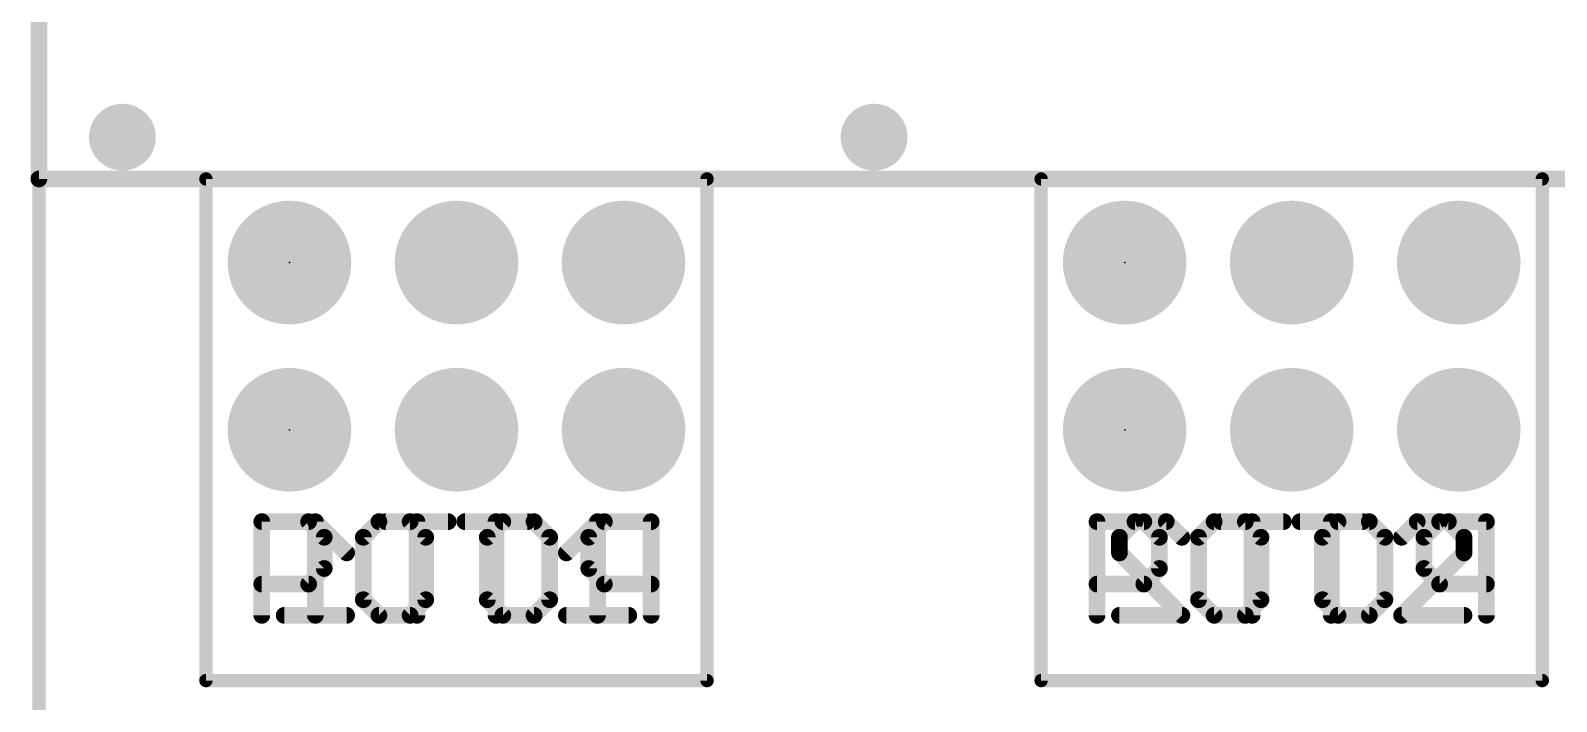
# Model space of a CAD drawing. Extents: x 0 to 108, y -11 to 121.
# Drawn here: x -0.13 to 23.08, y 77.15 to 87.35 of the extents above; entities that cross this region are included whole.
import ezdxf

# ---------------------------------------------------------------- set-up
doc = ezdxf.new("R2010")
doc.units = 0
for name, color, linetype in [('1', 12, 'CONTINUOUS'), ('17', 110, 'CONTINUOUS'), ('18', 110, 'CONTINUOUS'), ('20', 53, 'CONTINUOUS'), ('21', 41, 'CONTINUOUS'), ('22', 40, 'CONTINUOUS'), ('23', 53, 'CONTINUOUS'), ('51', 53, 'CONTINUOUS')]:
    doc.layers.add(name, color=color, linetype=linetype)

# ---------------------------------------------------------------- blocks, each defined once
blk = doc.blocks.new('RECT')
blk.add_solid([(-0.5, -0.5), (0.5, -0.5), (-0.5, 0.5), (0.5, 0.5)])
blk = doc.blocks.new('ROUNDP')
at = {"const_width": 0.5}
blk.add_lwpolyline([(0, -0.25, 1), (0, 0.25, 1), (0, -0.25)], format="xyb", dxfattribs=at)
blk = doc.blocks.new('ROUNDV')
at = {"const_width": 0.5}
blk.add_lwpolyline([(0, -0.25, 1), (0, 0.25, 1), (0, -0.25)], format="xyb", dxfattribs=at)

msp = doc.modelspace()

# ---------------------------------------------------------------- linework, layer by layer
at = {"layer": '1', "const_width": 0.254}
for points in [[(0, 102.344), (0, 85.09)], [(0, 85.09), (85.09, 85.09)]]:
    msp.add_lwpolyline(points, dxfattribs=at)
at = {"layer": '1', "const_width": 0.127}
for points in [[(0, 85.1535, 1), (0, 85.0265)], [(-0.0635, 85.09, 1), (0.0635, 85.09)]]:
    msp.add_lwpolyline(points, format="xyb", dxfattribs=at)
at = {"layer": '20', "const_width": 0.2032}
msp.add_lwpolyline([(0, 102.344), (0, 22.1161)], dxfattribs=at)
at = {"layer": '21'}
for points, const_width in [([(2.54, 85.09), (10.16, 85.09)], 0.2032), ([(2.54, 77.47), (2.54, 85.09)], 0.2032), ([(10.16, 85.09), (10.16, 77.47)], 0.2032), ([(15.24, 85.09), (22.86, 85.09)], 0.2032), ([(15.24, 77.47), (15.24, 85.09)], 0.2032), ([(22.86, 85.09), (22.86, 77.47)], 0.2032), ([(3.3898, 78.4606), (3.3898, 79.8842)], 0.254), ([(3.3898, 79.8842), (4.1016, 79.8842)], 0.254), ([(4.1016, 79.8842), (4.3389, 79.6469)], 0.254), ([(5.1707, 79.8842), (4.9334, 79.6469)], 0.254), ([(5.6452, 79.8842), (5.1707, 79.8842)], 0.254), ([(5.8825, 79.6469), (5.6452, 79.8842)], 0.254), ([(6.477, 79.8842), (7.4261, 79.8842)], 0.254), ([(6.9515, 78.4606), (6.9515, 79.8842)], 0.254), ([(8.0206, 79.4097), (8.4951, 79.8842)], 0.254), ([(8.4951, 79.8842), (8.4951, 78.4606)], 0.254), ([(16.0898, 78.4606), (16.0898, 79.8842)], 0.254), ([(16.0898, 79.8842), (16.8016, 79.8842)], 0.254), ([(16.8016, 79.8842), (17.0389, 79.6469)], 0.254), ([(17.8707, 79.8842), (17.6334, 79.6469)], 0.254), ([(18.3452, 79.8842), (17.8707, 79.8842)], 0.254), ([(18.5825, 79.6469), (18.3452, 79.8842)], 0.254), ([(19.177, 79.8842), (20.1261, 79.8842)], 0.254), ([(19.6515, 78.4606), (19.6515, 79.8842)], 0.254), ([(20.9579, 79.8842), (20.7206, 79.6469)], 0.254), ([(21.4324, 79.8842), (20.9579, 79.8842)], 0.254), ([(21.6697, 79.6469), (21.4324, 79.8842)], 0.254), ([(4.3389, 79.6469), (4.3389, 79.1724)], 0.254), ([(4.9334, 79.6469), (4.9334, 78.6979)], 0.254), ([(5.8825, 78.6979), (5.8825, 79.6469)], 0.254), ([(17.0389, 79.6469), (17.0389, 79.1724)], 0.254), ([(17.6334, 79.6469), (17.6334, 78.6979)], 0.254), ([(18.5825, 78.6979), (18.5825, 79.6469)], 0.254), ([(21.6697, 79.4097), (21.6697, 79.6469)], 0.254), ([(20.7206, 78.4606), (21.6697, 79.4097)], 0.254), ([(4.3389, 79.1724), (4.1016, 78.9351)], 0.254), ([(17.0389, 79.1724), (16.8016, 78.9351)], 0.254), ([(4.1016, 78.9351), (3.3898, 78.9351)], 0.254), ([(16.8016, 78.9351), (16.0898, 78.9351)], 0.254), ([(4.9334, 78.6979), (5.1707, 78.4606)], 0.254), ([(5.6452, 78.4606), (5.8825, 78.6979)], 0.254), ([(17.6334, 78.6979), (17.8707, 78.4606)], 0.254), ([(18.3452, 78.4606), (18.5825, 78.6979)], 0.254), ([(5.1707, 78.4606), (5.6452, 78.4606)], 0.254), ([(8.0206, 78.4606), (8.9697, 78.4606)], 0.254), ([(17.8707, 78.4606), (18.3452, 78.4606)], 0.254), ([(21.6697, 78.4606), (20.7206, 78.4606)], 0.254), ([(10.16, 77.47), (2.54, 77.47)], 0.2032), ([(22.86, 77.47), (15.24, 77.47)], 0.2032)]:
    msp.add_lwpolyline(points, dxfattribs=dict(at, const_width=const_width))
for points, const_width in [([(2.54, 85.1408, 1), (2.54, 85.0392)], 0.1016), ([(2.5908, 85.09, 1), (2.4892, 85.09)], 0.1016), ([(10.2108, 85.09, 1), (10.1092, 85.09)], 0.1016), ([(10.16, 85.0392, 1), (10.16, 85.1408)], 0.1016), ([(15.24, 85.1408, 1), (15.24, 85.0392)], 0.1016), ([(15.2908, 85.09, 1), (15.1892, 85.09)], 0.1016), ([(22.9108, 85.09, 1), (22.8092, 85.09)], 0.1016), ([(22.86, 85.0392, 1), (22.86, 85.1408)], 0.1016), ([(3.4533, 79.8842, 1), (3.3263, 79.8842)], 0.127), ([(3.3898, 79.9477, 1), (3.3898, 79.8207)], 0.127), ([(4.1465, 79.9291, 1), (4.0567, 79.8393)], 0.127), ([(4.1016, 79.8207, 1), (4.1016, 79.9477)], 0.127), ([(5.1707, 79.9477, 1), (5.1707, 79.8207)], 0.127), ([(5.2156, 79.8393, 1), (5.1258, 79.9291)], 0.127), ([(5.6901, 79.9291, 1), (5.6003, 79.8393)], 0.127), ([(5.6452, 79.8207, 1), (5.6452, 79.9477)], 0.127), ([(6.477, 79.9477, 1), (6.477, 79.8207)], 0.127), ([(7.015, 79.8842, 1), (6.888, 79.8842)], 0.127), ([(7.4261, 79.8207, 1), (7.4261, 79.9477)], 0.127), ([(8.5586, 79.8842, 1), (8.4316, 79.8842)], 0.127), ([(8.54, 79.8393, 1), (8.4502, 79.9291)], 0.127), ([(16.1533, 79.8842, 1), (16.0263, 79.8842)], 0.127), ([(16.0898, 79.9477, 1), (16.0898, 79.8207)], 0.127), ([(16.8465, 79.9291, 1), (16.7567, 79.8393)], 0.127), ([(16.8016, 79.8207, 1), (16.8016, 79.9477)], 0.127), ([(17.8707, 79.9477, 1), (17.8707, 79.8207)], 0.127), ([(17.9156, 79.8393, 1), (17.8258, 79.9291)], 0.127), ([(18.3901, 79.9291, 1), (18.3003, 79.8393)], 0.127), ([(18.3452, 79.8207, 1), (18.3452, 79.9477)], 0.127), ([(19.177, 79.9477, 1), (19.177, 79.8207)], 0.127), ([(19.715, 79.8842, 1), (19.588, 79.8842)], 0.127), ([(20.1261, 79.8207, 1), (20.1261, 79.9477)], 0.127), ([(20.9579, 79.9477, 1), (20.9579, 79.8207)], 0.127), ([(21.0028, 79.8393, 1), (20.913, 79.9291)], 0.127), ([(21.4773, 79.9291, 1), (21.3875, 79.8393)], 0.127), ([(21.4324, 79.8207, 1), (21.4324, 79.9477)], 0.127), ([(4.4024, 79.6469, 1), (4.2754, 79.6469)], 0.127), ([(4.294, 79.602, 1), (4.3838, 79.6918)], 0.127), ([(4.9969, 79.6469, 1), (4.8699, 79.6469)], 0.127), ([(4.8885, 79.6918, 1), (4.9783, 79.602)], 0.127), ([(5.946, 79.6469, 1), (5.819, 79.6469)], 0.127), ([(5.8376, 79.602, 1), (5.9274, 79.6918)], 0.127), ([(17.1024, 79.6469, 1), (16.9754, 79.6469)], 0.127), ([(16.994, 79.602, 1), (17.0838, 79.6918)], 0.127), ([(17.6969, 79.6469, 1), (17.5699, 79.6469)], 0.127), ([(17.5885, 79.6918, 1), (17.6783, 79.602)], 0.127), ([(18.646, 79.6469, 1), (18.519, 79.6469)], 0.127), ([(18.5376, 79.602, 1), (18.6274, 79.6918)], 0.127), ([(20.6757, 79.6918, 1), (20.7655, 79.602)], 0.127), ([(21.7332, 79.6469, 1), (21.6062, 79.6469)], 0.127), ([(21.6248, 79.602, 1), (21.7146, 79.6918)], 0.127), ([(7.9757, 79.4546, 1), (8.0655, 79.3648)], 0.127), ([(21.6062, 79.4097, 1), (21.7332, 79.4097)], 0.127), ([(21.7146, 79.3648, 1), (21.6248, 79.4546)], 0.127), ([(4.2754, 79.1724, 1), (4.4024, 79.1724)], 0.127), ([(4.3838, 79.1275, 1), (4.294, 79.2173)], 0.127), ([(16.9754, 79.1724, 1), (17.1024, 79.1724)], 0.127), ([(17.0838, 79.1275, 1), (16.994, 79.2173)], 0.127), ([(3.3898, 78.9986, 1), (3.3898, 78.8716)], 0.127), ([(4.0567, 78.98, 1), (4.1465, 78.8902)], 0.127), ([(4.1016, 78.8716, 1), (4.1016, 78.9986)], 0.127), ([(16.0898, 78.9986, 1), (16.0898, 78.8716)], 0.127), ([(16.7567, 78.98, 1), (16.8465, 78.8902)], 0.127), ([(16.8016, 78.8716, 1), (16.8016, 78.9986)], 0.127), ([(4.9783, 78.7428, 1), (4.8885, 78.653)], 0.127), ([(4.8699, 78.6979, 1), (4.9969, 78.6979)], 0.127), ([(5.819, 78.6979, 1), (5.946, 78.6979)], 0.127), ([(5.9274, 78.653, 1), (5.8376, 78.7428)], 0.127), ([(17.6783, 78.7428, 1), (17.5885, 78.653)], 0.127), ([(17.5699, 78.6979, 1), (17.6969, 78.6979)], 0.127), ([(18.519, 78.6979, 1), (18.646, 78.6979)], 0.127), ([(18.6274, 78.653, 1), (18.5376, 78.7428)], 0.127), ([(3.3263, 78.4606, 1), (3.4533, 78.4606)], 0.127), ([(5.1707, 78.5241, 1), (5.1707, 78.3971)], 0.127), ([(5.1258, 78.4157, 1), (5.2156, 78.5055)], 0.127), ([(5.6003, 78.5055, 1), (5.6901, 78.4157)], 0.127), ([(5.6452, 78.3971, 1), (5.6452, 78.5241)], 0.127), ([(6.888, 78.4606, 1), (7.015, 78.4606)], 0.127), ([(8.0206, 78.5241, 1), (8.0206, 78.3971)], 0.127), ([(8.4316, 78.4606, 1), (8.5586, 78.4606)], 0.127), ([(8.9697, 78.3971, 1), (8.9697, 78.5241)], 0.127), ([(16.0263, 78.4606, 1), (16.1533, 78.4606)], 0.127), ([(17.8707, 78.5241, 1), (17.8707, 78.3971)], 0.127), ([(17.8258, 78.4157, 1), (17.9156, 78.5055)], 0.127), ([(18.3003, 78.5055, 1), (18.3901, 78.4157)], 0.127), ([(18.3452, 78.3971, 1), (18.3452, 78.5241)], 0.127), ([(19.588, 78.4606, 1), (19.715, 78.4606)], 0.127), ([(20.7206, 78.5241, 1), (20.7206, 78.3971)], 0.127), ([(20.6757, 78.5055, 1), (20.7655, 78.4157)], 0.127), ([(21.6697, 78.3971, 1), (21.6697, 78.5241)], 0.127), ([(2.54, 77.5208, 1), (2.54, 77.4192)], 0.1016), ([(2.4892, 77.47, 1), (2.5908, 77.47)], 0.1016), ([(10.1092, 77.47, 1), (10.2108, 77.47)], 0.1016), ([(10.16, 77.4192, 1), (10.16, 77.5208)], 0.1016), ([(15.24, 77.5208, 1), (15.24, 77.4192)], 0.1016), ([(15.1892, 77.47, 1), (15.2908, 77.47)], 0.1016), ([(22.8092, 77.47, 1), (22.9108, 77.47)], 0.1016), ([(22.86, 77.4192, 1), (22.86, 77.5208)], 0.1016)]:
    msp.add_lwpolyline(points, format="xyb", dxfattribs=dict(at, const_width=const_width))
at = {"layer": '22'}
for points, const_width in [([(10.16, 85.09), (2.54, 85.09)], 0.2032), ([(2.54, 77.47), (2.54, 85.09)], 0.2032), ([(10.16, 77.47), (10.16, 85.09)], 0.2032), ([(22.86, 85.09), (15.24, 85.09)], 0.2032), ([(15.24, 77.47), (15.24, 85.09)], 0.2032), ([(22.86, 77.47), (22.86, 85.09)], 0.2032), ([(4.6794, 79.4097), (4.2049, 79.8842)], 0.254), ([(4.2049, 79.8842), (4.2049, 78.4606)], 0.254), ([(6.223, 79.8842), (5.2739, 79.8842)], 0.254), ([(5.7485, 78.4606), (5.7485, 79.8842)], 0.254), ([(6.8175, 79.6469), (7.0548, 79.8842)], 0.254), ([(7.0548, 79.8842), (7.5293, 79.8842)], 0.254), ([(7.5293, 79.8842), (7.7666, 79.6469)], 0.254), ([(8.5984, 79.8842), (8.3611, 79.6469)], 0.254), ([(9.3102, 79.8842), (8.5984, 79.8842)], 0.254), ([(9.3102, 78.4606), (9.3102, 79.8842)], 0.254), ([(16.4303, 79.6469), (16.6676, 79.8842)], 0.254), ([(16.6676, 79.8842), (17.1421, 79.8842)], 0.254), ([(17.1421, 79.8842), (17.3794, 79.6469)], 0.254), ([(18.923, 79.8842), (17.9739, 79.8842)], 0.254), ([(18.4485, 78.4606), (18.4485, 79.8842)], 0.254), ([(19.5175, 79.6469), (19.7548, 79.8842)], 0.254), ([(19.7548, 79.8842), (20.2293, 79.8842)], 0.254), ([(20.2293, 79.8842), (20.4666, 79.6469)], 0.254), ([(21.2984, 79.8842), (21.0611, 79.6469)], 0.254), ([(22.0102, 79.8842), (21.2984, 79.8842)], 0.254), ([(22.0102, 78.4606), (22.0102, 79.8842)], 0.254), ([(6.8175, 78.6979), (6.8175, 79.6469)], 0.254), ([(7.7666, 79.6469), (7.7666, 78.6979)], 0.254), ([(8.3611, 79.6469), (8.3611, 79.1724)], 0.254), ([(16.4303, 79.4097), (16.4303, 79.6469)], 0.254), ([(19.5175, 78.6979), (19.5175, 79.6469)], 0.254), ([(20.4666, 79.6469), (20.4666, 78.6979)], 0.254), ([(21.0611, 79.6469), (21.0611, 79.1724)], 0.254), ([(17.3794, 78.4606), (16.4303, 79.4097)], 0.254), ([(8.3611, 79.1724), (8.5984, 78.9351)], 0.254), ([(21.0611, 79.1724), (21.2984, 78.9351)], 0.254), ([(8.5984, 78.9351), (9.3102, 78.9351)], 0.254), ([(21.2984, 78.9351), (22.0102, 78.9351)], 0.254), ([(7.0548, 78.4606), (6.8175, 78.6979)], 0.254), ([(7.7666, 78.6979), (7.5293, 78.4606)], 0.254), ([(19.7548, 78.4606), (19.5175, 78.6979)], 0.254), ([(20.4666, 78.6979), (20.2293, 78.4606)], 0.254), ([(4.6794, 78.4606), (3.7303, 78.4606)], 0.254), ([(7.5293, 78.4606), (7.0548, 78.4606)], 0.254), ([(16.4303, 78.4606), (17.3794, 78.4606)], 0.254), ([(20.2293, 78.4606), (19.7548, 78.4606)], 0.254), ([(10.16, 77.47), (2.54, 77.47)], 0.2032), ([(22.86, 77.47), (15.24, 77.47)], 0.2032)]:
    msp.add_lwpolyline(points, dxfattribs=dict(at, const_width=const_width))
for points, const_width in [([(2.54, 85.1408, 1), (2.54, 85.0392)], 0.1016), ([(2.5908, 85.09, 1), (2.4892, 85.09)], 0.1016), ([(10.2108, 85.09, 1), (10.1092, 85.09)], 0.1016), ([(10.16, 85.0392, 1), (10.16, 85.1408)], 0.1016), ([(15.24, 85.1408, 1), (15.24, 85.0392)], 0.1016), ([(15.2908, 85.09, 1), (15.1892, 85.09)], 0.1016), ([(22.9108, 85.09, 1), (22.8092, 85.09)], 0.1016), ([(22.86, 85.0392, 1), (22.86, 85.1408)], 0.1016), ([(4.2498, 79.9291, 1), (4.16, 79.8393)], 0.127), ([(4.2684, 79.8842, 1), (4.1414, 79.8842)], 0.127), ([(5.2739, 79.9477, 1), (5.2739, 79.8207)], 0.127), ([(5.812, 79.8842, 1), (5.685, 79.8842)], 0.127), ([(6.223, 79.8207, 1), (6.223, 79.9477)], 0.127), ([(7.0548, 79.9477, 1), (7.0548, 79.8207)], 0.127), ([(7.0997, 79.8393, 1), (7.0099, 79.9291)], 0.127), ([(7.5742, 79.9291, 1), (7.4844, 79.8393)], 0.127), ([(7.5293, 79.8207, 1), (7.5293, 79.9477)], 0.127), ([(8.5984, 79.9477, 1), (8.5984, 79.8207)], 0.127), ([(8.6433, 79.8393, 1), (8.5535, 79.9291)], 0.127), ([(9.3737, 79.8842, 1), (9.2467, 79.8842)], 0.127), ([(9.3102, 79.8207, 1), (9.3102, 79.9477)], 0.127), ([(16.6676, 79.9477, 1), (16.6676, 79.8207)], 0.127), ([(16.7125, 79.8393, 1), (16.6227, 79.9291)], 0.127), ([(17.187, 79.9291, 1), (17.0972, 79.8393)], 0.127), ([(17.1421, 79.8207, 1), (17.1421, 79.9477)], 0.127), ([(17.9739, 79.9477, 1), (17.9739, 79.8207)], 0.127), ([(18.512, 79.8842, 1), (18.385, 79.8842)], 0.127), ([(18.923, 79.8207, 1), (18.923, 79.9477)], 0.127), ([(19.7548, 79.9477, 1), (19.7548, 79.8207)], 0.127), ([(19.7997, 79.8393, 1), (19.7099, 79.9291)], 0.127), ([(20.2742, 79.9291, 1), (20.1844, 79.8393)], 0.127), ([(20.2293, 79.8207, 1), (20.2293, 79.9477)], 0.127), ([(21.2984, 79.9477, 1), (21.2984, 79.8207)], 0.127), ([(21.3433, 79.8393, 1), (21.2535, 79.9291)], 0.127), ([(22.0737, 79.8842, 1), (21.9467, 79.8842)], 0.127), ([(22.0102, 79.8207, 1), (22.0102, 79.9477)], 0.127), ([(6.881, 79.6469, 1), (6.754, 79.6469)], 0.127), ([(6.7726, 79.6918, 1), (6.8624, 79.602)], 0.127), ([(7.8301, 79.6469, 1), (7.7031, 79.6469)], 0.127), ([(7.7217, 79.602, 1), (7.8115, 79.6918)], 0.127), ([(8.4246, 79.6469, 1), (8.2976, 79.6469)], 0.127), ([(8.3162, 79.6918, 1), (8.406, 79.602)], 0.127), ([(16.4938, 79.6469, 1), (16.3668, 79.6469)], 0.127), ([(16.3854, 79.6918, 1), (16.4752, 79.602)], 0.127), ([(17.3345, 79.602, 1), (17.4243, 79.6918)], 0.127), ([(19.581, 79.6469, 1), (19.454, 79.6469)], 0.127), ([(19.4726, 79.6918, 1), (19.5624, 79.602)], 0.127), ([(20.5301, 79.6469, 1), (20.4031, 79.6469)], 0.127), ([(20.4217, 79.602, 1), (20.5115, 79.6918)], 0.127), ([(21.1246, 79.6469, 1), (20.9976, 79.6469)], 0.127), ([(21.0162, 79.6918, 1), (21.106, 79.602)], 0.127), ([(4.6345, 79.3648, 1), (4.7243, 79.4546)], 0.127), ([(16.4752, 79.4546, 1), (16.3854, 79.3648)], 0.127), ([(16.3668, 79.4097, 1), (16.4938, 79.4097)], 0.127), ([(8.406, 79.2173, 1), (8.3162, 79.1275)], 0.127), ([(8.2976, 79.1724, 1), (8.4246, 79.1724)], 0.127), ([(21.106, 79.2173, 1), (21.0162, 79.1275)], 0.127), ([(20.9976, 79.1724, 1), (21.1246, 79.1724)], 0.127), ([(8.5984, 78.9986, 1), (8.5984, 78.8716)], 0.127), ([(8.5535, 78.8902, 1), (8.6433, 78.98)], 0.127), ([(9.3102, 78.8716, 1), (9.3102, 78.9986)], 0.127), ([(21.2984, 78.9986, 1), (21.2984, 78.8716)], 0.127), ([(21.2535, 78.8902, 1), (21.3433, 78.98)], 0.127), ([(22.0102, 78.8716, 1), (22.0102, 78.9986)], 0.127), ([(6.8624, 78.7428, 1), (6.7726, 78.653)], 0.127), ([(6.754, 78.6979, 1), (6.881, 78.6979)], 0.127), ([(7.7031, 78.6979, 1), (7.8301, 78.6979)], 0.127), ([(7.8115, 78.653, 1), (7.7217, 78.7428)], 0.127), ([(19.5624, 78.7428, 1), (19.4726, 78.653)], 0.127), ([(19.454, 78.6979, 1), (19.581, 78.6979)], 0.127), ([(20.4031, 78.6979, 1), (20.5301, 78.6979)], 0.127), ([(20.5115, 78.653, 1), (20.4217, 78.7428)], 0.127), ([(3.7303, 78.5241, 1), (3.7303, 78.3971)], 0.127), ([(4.1414, 78.4606, 1), (4.2684, 78.4606)], 0.127), ([(4.6794, 78.3971, 1), (4.6794, 78.5241)], 0.127), ([(5.685, 78.4606, 1), (5.812, 78.4606)], 0.127), ([(7.0548, 78.5241, 1), (7.0548, 78.3971)], 0.127), ([(7.0099, 78.4157, 1), (7.0997, 78.5055)], 0.127), ([(7.4844, 78.5055, 1), (7.5742, 78.4157)], 0.127), ([(7.5293, 78.3971, 1), (7.5293, 78.5241)], 0.127), ([(9.2467, 78.4606, 1), (9.3737, 78.4606)], 0.127), ([(16.4303, 78.5241, 1), (16.4303, 78.3971)], 0.127), ([(17.3345, 78.4157, 1), (17.4243, 78.5055)], 0.127), ([(17.3794, 78.3971, 1), (17.3794, 78.5241)], 0.127), ([(18.385, 78.4606, 1), (18.512, 78.4606)], 0.127), ([(19.7548, 78.5241, 1), (19.7548, 78.3971)], 0.127), ([(19.7099, 78.4157, 1), (19.7997, 78.5055)], 0.127), ([(20.1844, 78.5055, 1), (20.2742, 78.4157)], 0.127), ([(20.2293, 78.3971, 1), (20.2293, 78.5241)], 0.127), ([(21.9467, 78.4606, 1), (22.0737, 78.4606)], 0.127), ([(2.54, 77.5208, 1), (2.54, 77.4192)], 0.1016), ([(2.4892, 77.47, 1), (2.5908, 77.47)], 0.1016), ([(10.1092, 77.47, 1), (10.2108, 77.47)], 0.1016), ([(10.16, 77.4192, 1), (10.16, 77.5208)], 0.1016), ([(15.24, 77.5208, 1), (15.24, 77.4192)], 0.1016), ([(15.1892, 77.47, 1), (15.2908, 77.47)], 0.1016), ([(22.8092, 77.47, 1), (22.9108, 77.47)], 0.1016), ([(22.86, 77.4192, 1), (22.86, 77.5208)], 0.1016)]:
    msp.add_lwpolyline(points, format="xyb", dxfattribs=dict(at, const_width=const_width))
at = {"layer": '23'}
for p in [(3.81, 83.82), (16.51, 83.82), (3.81, 81.28), (16.51, 81.28)]:
    msp.add_point(p, dxfattribs=at)

# ---------------------------------------------------------------- block references
at = {"layer": '17', "xscale": 1.8796, "yscale": 1.8796, "rotation": 90}
for p in [(3.81, 83.82), (6.35, 83.82), (8.89, 83.82), (16.51, 83.82), (19.05, 83.82), (21.59, 83.82), (3.81, 81.28), (6.35, 81.28), (8.89, 81.28), (16.51, 81.28), (19.05, 81.28), (21.59, 81.28)]:
    msp.add_blockref('ROUNDP', p, dxfattribs=at)
at = {"layer": '18', "xscale": 1.016, "yscale": 1.016}
for p in [(1.27, 85.725), (1.27, 85.725), (12.7, 85.725), (12.7, 85.725)]:
    msp.add_blockref('ROUNDV', p, dxfattribs=at)
at = {"layer": '51', "xscale": 0.508, "yscale": 0.508}
for p in [(3.81, 83.82), (6.35, 83.82), (8.89, 83.82), (16.51, 83.82), (19.05, 83.82), (21.59, 83.82), (3.81, 81.28), (6.35, 81.28), (8.89, 81.28), (16.51, 81.28), (19.05, 81.28), (21.59, 81.28)]:
    msp.add_blockref('RECT', p, dxfattribs=at)

doc.saveas('drawing.dxf')
